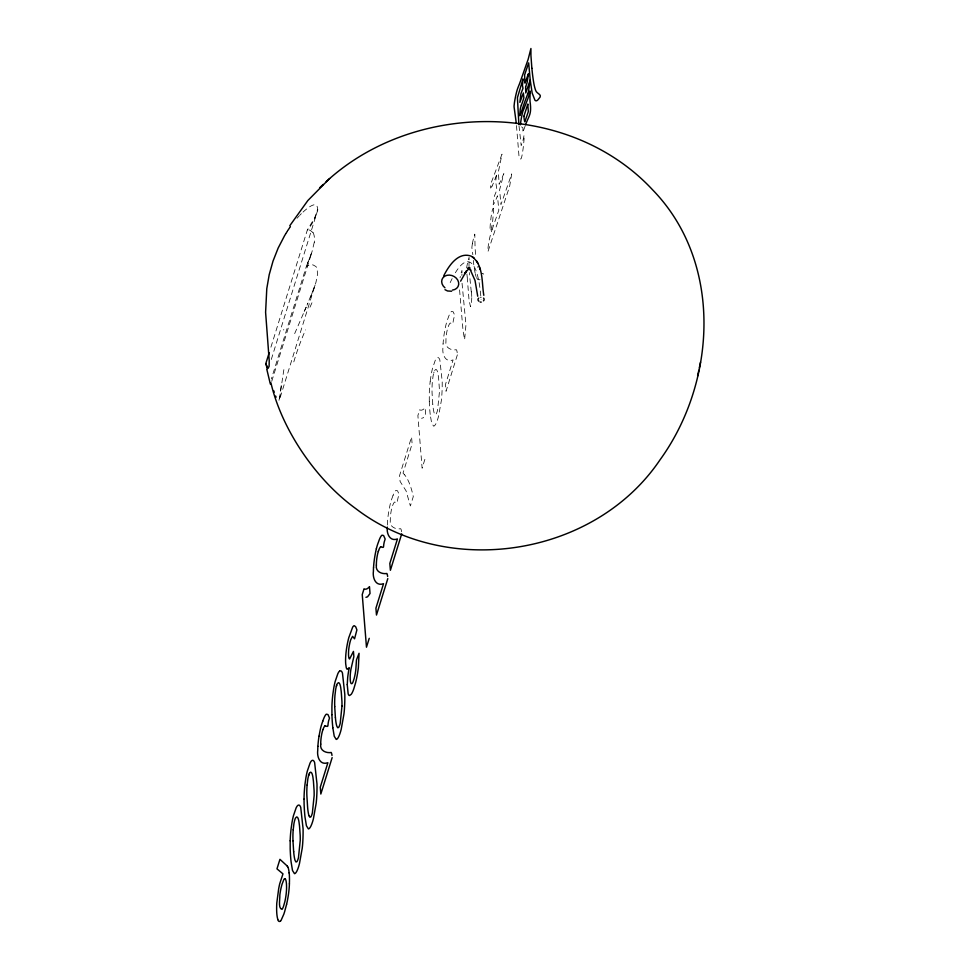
<?xml version="1.0" encoding="UTF-8"?>
<svg xmlns="http://www.w3.org/2000/svg" width="970" height="970" viewBox="0 0 970 970"><rect width="100%" height="100%" fill="white"/><g stroke="black" fill="none" stroke-linecap="round" stroke-linejoin="round"><path stroke-width="0.73" stroke-dasharray="4.85 3.64" d="M471.759 297.669L471.493 303.198A9.166 1.746 -81.6 0 1 471.347 304.495L470.462 306.641L469.031 299.912L467.188 276.826M461.902 275.529L461.95 274.001M462.023 272.631L461.95 270.412L461.126 272.982A41.092 7.808 -81.6 0 0 460.059 277.82M469.153 259.815L469.08 257.377L468.316 259.754A45.335 8.609 -81.6 0 0 467.067 265.344L466.558 268.144M280.585 391.225L284.246 367.145M280.124 395.639L278.814 400.95M281.227 385.442L279.445 399.834L315.965 282.27L317.469 274.619L317.226 269.357A10.561 6.111 -72.5 0 0 315.893 266.507L312.922 264.846L308.642 265.344A33.053 19.558 -81 0 0 308.217 265.477L306.387 266.301L271.358 378.967M430.207 381.234L431.153 374.747A18.454 3.504 -81.6 0 1 432.584 368.127L435.215 360.464A20.079 3.819 -81.6 0 1 436.912 357.954A31.367 5.953 -81.6 0 1 439.446 358.936A31.173 5.917 -81.6 0 1 439.846 359.918L442.187 381.21A45.347 8.609 -81.6 0 1 442.211 382.689A54.114 10.282 -81.6 0 1 441.835 395.275A20.455 3.88 -81.6 0 1 441.338 400.671L438.622 415.924A18.794 3.565 -81.6 0 1 436.949 421.404L436.185 423.175A23.765 4.51 -81.6 0 1 435.409 424.593A22.019 4.183 -81.6 0 1 433.578 426.145L431.626 422.993L430.195 414.493M314.244 242.391L311.952 251.97L307.332 264.107M496.434 175.303L495.731 181.317A4.377 0.837 -81.6 0 0 495.767 182.384L496.931 189.732L495.282 193.927A64.857 12.319 -81.6 0 1 494.821 195.006A6.572 1.249 -81.6 0 0 494.106 197.286L493.184 204.621L494.13 203.458M472.341 243.834L471.917 247.023A3.225 0.618 -81.6 0 0 471.905 247.896L472.839 254.71M270.921 347.175L307.332 230.035C318.257 218.117 325.144 191.151 301.912 213.109M271.721 381.368L311.746 252.612L306.387 266.301L306.665 265.647M424.884 459.319L422.12 468.207L417.888 415.56L419.683 409.789A73.793 14.016 -81.6 0 0 425.127 407.679L425.672 414.505L423.175 417.827L421.586 418.3M457.355 354.85L446.03 391.286L445.485 384.423L453.087 359.931C445 362.925 442.005 353.759 442.963 347.478A18.539 3.516 -81.6 0 1 443.084 343.635M271.285 359.458L317.833 209.714L314.535 217.995L307.332 230.035M525.097 126.185L522.769 132.635L522.988 127.943L520.393 126.027M393.056 495.391L392.341 497.392A21.194 4.025 -81.6 0 0 390.267 503.976A27.257 5.177 -81.6 0 0 388.606 512.463A19.921 3.783 -81.6 0 0 387.466 522.6A18.539 3.516 -81.6 0 0 387.333 525.231M492.069 229.696L498.835 210.15L497.44 195.831A65.669 12.477 -81.6 0 1 494.13 203.482M294.674 333.619L306.108 307.296M310.4 297.499L315.226 284.756L307.053 305.162M304.204 311.528L308.011 303.016M492.081 186.034L490.638 188.083L490.541 185.767A5.202 0.982 -81.6 0 1 490.808 183.839L501.999 154.169L498.362 171.933L499.162 184.251L503.842 173.654L499.611 189.756L500.932 204.646L511.699 173.921L509.699 185.973A11.531 2.195 -81.6 0 1 508.619 189.38L487.971 251.582L487.849 249.933A15.205 2.886 -81.6 0 1 489.074 240.827L489.523 238.705A23.159 4.401 -81.6 0 1 492.069 229.611M434.608 370.552C437.07 366.514 438.173 374.347 438.294 376.02A87.603 16.636 -81.6 0 1 438.646 378.627L439.301 387.891A50.998 9.688 -81.6 0 1 439.349 392.801L437.591 410.031A8.015 1.516 -81.6 0 1 436.779 412.686L436.633 413.038A9.603 1.831 -81.6 0 1 435.894 414.275L435.057 414.457L434.172 412.868M297.014 218.274L299.172 215.898M299.718 215.316L301.367 213.655M482.757 273.54L483.715 274.11M481.496 302.531L479.883 302.288M404.599 474.815L403.023 473.142L412.117 443.884L411.571 437.021L399.604 475.494L400.076 481.411L406.066 490.856L410.383 505.964L413.293 496.591A219.705 41.734 -81.6 0 0 404.599 474.851M313.104 232.679L310.194 230.326A29.136 14.089 -73.3 0 0 307.357 229.914M476.452 277.614L477.774 279.542L479.253 279.833A44.135 8.378 -81.6 0 0 480.029 279.518M476.052 276.583L475.324 273.952M471.274 291.885L469.322 272.594M459.574 289.897L463.078 331.073L464.618 339.67L465.952 324.804L462.011 282.852M519.011 125.797L521.193 145.67L523.012 140.226A107.452 20.406 -81.6 0 0 523.57 138.067C525.388 125.651 523.157 155.503 520.987 158.874A21.837 4.147 -81.6 0 1 519.059 156.934L516.392 124.56M432.765 404.199L432.087 393.323A31.064 5.905 -81.6 0 1 432.293 382.289L433.032 376.263A8.281 1.576 -81.6 0 1 434.596 370.601M429.298 401.41L429.286 393.286A32.798 6.232 -81.6 0 1 430.207 381.246M313.067 232.727A16.842 8.172 -68.1 0 1 314.292 236.656L314.486 239.226A20.685 10.149 -67.4 0 1 314.304 242.367M311.964 302.773A93.714 23.365 -71.3 0 1 309.139 309.018M293.813 361.883A202.403 83.856 -50.9 0 1 305.55 329.861M283.773 329.424A89.446 0.849 -83.4 0 1 283.701 330.018M455.354 272.776A144.966 27.536 -81.6 0 1 481.059 299.5M450.201 282.609A144.966 27.536 -81.6 0 1 452.153 278.584M481.435 301.743A3.068 2.279 -4 0 1 480.138 301.694M480.053 297.378A3.068 2.279 -4 0 1 481.338 297.22M401.544 531.718A17.096 3.249 -81.6 0 0 400.755 528.735C395.954 529.584 389.079 527.025 390.304 520.344A10.973 2.085 -81.6 0 1 390.91 512.5A9.93 1.891 -81.6 0 1 392.219 506.704L392.462 505.964A17.145 3.262 -81.6 0 1 394.56 502.036C399.385 503.078 395.614 504.909 399.058 494.288L397.53 490.796L395.918 490.432A23.462 4.462 -81.6 0 0 393.056 495.379M434.16 412.953A51.119 9.712 -81.6 0 1 432.79 404.15M433.76 373.001A8.766 1.661 -81.6 0 1 434.039 372.056M430.207 414.433A110.277 20.952 -81.6 0 1 429.286 401.459M457.185 352.716A17.096 3.249 -81.6 0 0 456.409 349.733C451.596 350.582 444.733 348.024 445.945 341.331A10.973 2.085 -81.6 0 1 446.552 333.498A9.93 1.891 -81.6 0 1 447.861 327.702L448.116 326.963A17.145 3.262 -81.6 0 1 450.213 323.034C455.027 324.077 451.256 325.908 454.712 315.286L453.172 311.794L451.559 311.431A23.462 4.462 -81.6 0 0 448.698 316.378L447.982 318.39A21.194 4.025 -81.6 0 0 445.921 324.974A27.257 5.177 -81.6 0 0 444.248 333.462A19.921 3.783 -81.6 0 0 443.108 343.598M466.873 273.94A31.561 5.99 -81.6 0 1 467.176 276.862M471.311 291.715A17.775 3.371 -81.6 0 1 471.711 297.754M469.043 266.968A31.961 6.075 -81.6 0 1 469.128 259.875M472.329 243.797A40.546 7.699 -81.6 0 1 474.039 236.365L474.803 234.109L475.07 248.053A153.236 29.112 -81.6 0 0 475.918 256.917M475.167 273.152A123.845 23.522 -81.6 0 1 473.324 260.445M482.745 273.673A67.573 12.84 -81.6 0 1 482.502 273.685M477.725 267.308A72.362 13.75 -81.6 0 1 477.567 266.714M496.434 175.231A99.34 18.866 -81.6 0 1 492.081 186.119M493.548 208.38L493.524 209.617A56.236 10.682 -81.6 0 1 492.372 223.864C487.595 246.913 491.353 205.591 493.548 208.38"/><path stroke-width="1.45" d="M270.909 382.762C281.458 428.4 314.959 479.119 355.941 508.741C448.188 579.417 594.865 556.428 660.024 459.841C716.745 381.537 722.953 262.155 652.628 189.853C569.475 100.444 414.736 100.043 326.126 181.729M341.974 706.051L340.215 723.28A8.015 1.516 -81.6 0 1 339.391 725.948L339.245 726.287A9.603 1.831 -81.6 0 1 338.506 727.524L337.681 727.718L336.796 726.118A51.119 9.712 -81.6 0 1 335.414 717.4M290.175 840.796L290.188 848.92A110.277 20.952 -81.6 0 0 291.097 861.93L292.503 870.502L294.468 873.643A22.019 4.183 -81.6 0 0 296.299 872.103A23.765 4.51 -81.6 0 0 297.075 870.684L297.838 868.902A18.794 3.565 -81.6 0 0 299.5 863.433L302.228 848.18A20.455 3.88 -81.6 0 0 302.737 842.784A54.114 10.282 -81.6 0 0 303.101 830.187A45.347 8.609 -81.6 0 0 303.077 828.719L300.736 807.416A31.173 5.917 -81.6 0 0 300.336 806.446A31.367 5.953 -81.6 0 0 297.802 805.427A20.079 3.819 -81.6 0 0 296.092 807.974L293.473 815.637A18.454 3.504 -81.6 0 0 292.043 822.257L291.097 828.744A32.798 6.232 -81.6 0 0 290.175 840.784M289.412 883.815L289.339 885.537A21.013 3.989 -81.6 0 1 288.272 895.589L288.114 896.547A25.293 4.801 -81.6 0 1 286.599 904.295M293.207 829.762L293.922 823.772A8.281 1.576 -81.6 0 1 294.65 820.499A8.766 1.661 -81.6 0 1 294.928 819.553A8.221 1.564 -81.6 0 1 295.498 818.062C297.96 814.024 299.063 821.857 299.184 823.518A87.603 16.636 -81.6 0 1 299.536 826.137L300.191 835.4A50.998 9.688 -81.6 0 1 300.239 840.299L298.481 857.528A8.015 1.516 -81.6 0 1 297.669 860.196L297.523 860.535A9.603 1.831 -81.6 0 1 296.771 861.772L295.947 861.966L295.062 860.378A51.119 9.712 -81.6 0 1 293.68 851.648M307.114 785.009L307.829 779.019A8.281 1.576 -81.6 0 1 309.406 773.357M520.393 124.79L520.502 123.687A22.977 4.365 -81.6 0 1 521.836 115.624L522.903 111.21A4.898 0.934 -81.6 0 1 523.388 110.228L528.408 97.291A37.806 7.178 -81.6 0 1 528.589 96.515L530.105 90.986L530.141 93.544A26.59 5.044 -81.6 0 0 530.008 101.147C531.875 114.715 529.062 115.139 525.546 124.778M697.612 376.008L698.837 370.176M699.297 368.006L700.534 362.113M286.599 904.295L284.634 911.654A41.358 7.857 -81.6 0 1 283.786 914.273L281.033 920.481A18.345 3.48 -81.6 0 1 280.209 921.294M269.187 352.753L265.719 363.908L268.108 368.321L269.114 366.26L269.211 360.452L265.598 312.328L266.786 288.648L269.211 274.668L273.006 261.136L278.147 248.077L284.574 235.686M332.152 757.606L320.827 794.042L320.282 787.179L327.896 762.699C319.797 765.682 316.802 756.515 317.76 750.234A18.539 3.516 -81.6 0 1 317.893 746.391M369.243 638.321L366.478 647.208L362.246 594.562L364.041 588.79A73.793 14.016 -81.6 0 0 369.485 586.68L370.031 593.519L367.533 596.829L365.945 597.302M387.806 578.605L376.481 615.041L375.923 608.178L383.538 583.685C375.438 586.68 372.456 577.514 373.414 571.233A18.539 3.516 -81.6 0 1 373.535 567.389M401.713 533.852L390.389 570.287L389.831 563.424L397.445 538.944C389.71 541.842 386.387 533.294 387.321 527.098M378.312 551.469L378.555 550.717M322.792 721.146L323.495 719.146A23.462 4.462 -81.6 0 1 326.356 714.162L327.969 714.551L329.509 718.043C326.526 725.766 329.824 727.658 325.011 725.73M322.913 729.719L322.658 730.471A9.93 1.891 -81.6 0 0 321.349 736.254A10.973 2.085 -81.6 0 0 320.73 744.111M527.91 93.435L526.213 97.994A113.272 21.522 -81.6 0 0 524.224 103.426L522.175 109.464A70.507 13.398 -81.6 0 1 520.247 114.787L519.69 115.66L520.235 109.319A7.057 1.346 -81.6 0 1 520.866 106.591L521.387 105.075M525.619 86.803L525.776 92.975L530.202 79.952L528.662 62.88L524.612 74.884L524.806 80.668A104.202 19.8 -81.6 0 0 524.988 83.177L527.074 77.454A82.862 15.738 -81.6 0 0 527.85 75.211L528.505 73.72L527.074 82.692A41.54 7.893 -81.6 0 1 525.619 86.754M309.418 773.308C311.867 769.271 312.983 777.103 313.104 778.777A87.603 16.636 -81.6 0 1 313.443 781.384L314.098 790.647A50.998 9.688 -81.6 0 1 314.147 795.558L312.388 812.787A8.015 1.516 -81.6 0 1 311.576 815.443L311.431 815.794A9.603 1.831 -81.6 0 1 310.691 817.031L309.854 817.213L308.981 815.624M460.629 281.154L466.473 270.945L464.509 273.892L465.37 272.606M443.726 275.832C448.673 265.986 458.204 251.448 471.153 256.141C483.751 264.228 481.52 282.403 483.824 295.329M284.974 235.031L285.762 233.709M286.174 233.055L287.399 231.115M289.8 225.719L307.842 200.547L329.582 178.529M287.811 230.472L289.509 227.95M289.945 227.319L290.382 226.701M465.612 272.231L469.868 267.696L468.207 268.132L469.347 268.472L468.377 268.023L470.802 270.23L469.068 268.278M319.639 187.78L323.265 184.433M380.664 546.728C385.466 548.426 382.107 547.322 385.151 539.029L383.611 535.549L381.998 535.173A23.462 4.462 -81.6 0 0 379.137 540.132L378.433 542.145A21.194 4.025 -81.6 0 0 376.36 548.729M451.632 291.218L447.522 290.976L444.987 289.678M472.22 256.626L474.16 258.032M285.325 878.99L284.804 878.662A11.191 2.122 -81.6 0 0 283.883 879.487L282.076 884.131A16.49 3.128 -81.6 0 0 280.245 892.17A9.639 1.831 -81.6 0 0 279.833 895.177C280.063 898.972 277.941 908.514 282.003 909.363A12.78 2.425 -81.6 0 0 283.483 906.441L284.804 901.857A13.24 2.51 -81.6 0 0 286.077 894.716A15.241 2.898 -81.6 0 0 286.574 887.683L286.538 885.355A21.631 4.11 -81.6 0 0 285.325 878.941M287.12 865.943L279.942 859.323L276.971 868.853L282.973 873.885L279.748 883.658A19.109 3.625 -81.6 0 0 278.657 888.884L276.777 903.118A32.204 6.123 -81.6 0 0 277.881 919.463M470.171 269.514L475.033 280.488L477.713 296.226M477.883 263.209L476.609 260.942M273.77 390.789L274.219 392.135M480.077 269.357L479.228 266.556M269.963 382.459L266.883 369.631M332.819 727.742L334.238 736.242L336.202 739.395A22.019 4.183 -81.6 0 0 338.033 737.855A23.765 4.51 -81.6 0 0 338.809 736.436L339.561 734.654A18.794 3.565 -81.6 0 0 341.234 729.185L343.962 713.932A20.455 3.88 -81.6 0 0 344.459 708.536A54.114 10.282 -81.6 0 0 344.835 695.939A45.347 8.609 -81.6 0 0 344.811 694.471L342.471 673.168A31.173 5.917 -81.6 0 0 342.07 672.186A31.367 5.953 -81.6 0 0 339.536 671.179M531.863 68.3L530.929 55.387A51.398 9.761 -81.6 0 1 530.929 54.478L530.929 48.5L528.153 59.328L520.259 81.735A129.131 24.529 -81.6 0 1 519.568 83.614L518.222 87.009A16.781 3.189 -81.6 0 0 516.21 93.569A23.619 4.486 -81.6 0 0 514.452 102.505L514.088 105.863A3.892 0.74 -81.6 0 0 514.112 107.124L516.319 123.457M518.901 124.475L517.41 97.752L523.036 78.885L522.442 85.772A43.565 8.281 -81.6 0 1 522.988 88.331L521.12 93.181A3.831 0.727 -81.6 0 0 520.878 93.957L519.871 102.371L523.388 92.975L523.885 97.764A52.707 10.015 -81.6 0 1 521.387 105.136M335.39 717.461L334.711 706.572M293.655 851.708L292.976 840.832M376.384 565.086C375.172 571.779 382.047 574.337 386.848 573.488A17.096 3.249 -81.6 0 1 387.636 576.471M320.743 744.087C319.53 750.78 326.393 753.338 331.207 752.49A17.096 3.249 -81.6 0 1 331.983 755.472M331.922 714.66L331.91 706.548A32.798 6.232 -81.6 0 1 332.831 694.496L333.777 687.997A18.454 3.504 -81.6 0 1 335.208 681.376L337.827 673.713A20.079 3.819 -81.6 0 1 339.536 671.216M267.114 368.867A29.136 2.546 78.9 0 1 266.095 363.871M276.098 397.203A10.561 1.322 72.6 0 1 275.638 396.051M270.436 384.156A20.685 0.618 77.9 0 1 270.157 383.38M444.951 287.811A8.778 7.239 24.7 0 1 444.757 276.171A8.778 7.239 24.7 0 1 457.779 280.148A8.778 7.239 24.7 0 1 452.444 290.091M483.557 298.093A3.068 2.279 -4 0 1 483.472 300.821M478.998 301.258A3.068 2.279 -4 0 1 478.646 298.166M288.017 867.253A34.302 6.511 -81.6 0 1 289.133 873.024M289.193 872.83A35.975 6.838 -81.6 0 1 289.387 883.852M287.12 865.955A83.59 15.872 -81.6 0 1 287.993 867.374M280.221 921.197A27.936 5.311 -81.6 0 1 277.808 919.79M293.001 840.772A31.064 5.905 -81.6 0 1 293.183 829.799M308.957 815.709A51.119 9.712 -81.6 0 1 307.587 806.907L306.896 796.079A31.064 5.905 -81.6 0 1 307.09 785.045M308.557 775.757A8.766 1.661 -81.6 0 1 308.836 774.812M322.913 729.646A17.145 3.262 -81.6 0 1 325.011 725.79M322.792 721.219A21.194 4.025 -81.6 0 0 320.718 727.73A27.257 5.177 -81.6 0 0 319.057 736.218M317.905 746.354A19.921 3.783 -81.6 0 1 319.021 736.194M341.974 706.051A50.998 9.688 -81.6 0 0 341.925 701.152L341.258 691.877A87.603 16.636 -81.6 0 0 340.919 689.27C340.797 687.597 339.694 679.764 337.233 683.802A8.281 1.576 -81.6 0 0 335.656 689.512L334.941 695.514A31.064 5.905 -81.6 0 0 334.735 706.524M336.384 686.251A8.766 1.661 -81.6 0 1 336.663 685.305M332.831 727.682A110.277 20.952 -81.6 0 1 331.91 714.72M376.384 565.11A10.973 2.085 -81.6 0 1 376.99 557.253A9.93 1.891 -81.6 0 1 378.3 551.457M378.555 550.645A17.145 3.262 -81.6 0 1 380.652 546.789M376.36 548.753A27.257 5.177 -81.6 0 0 374.699 557.216A19.921 3.783 -81.6 0 0 373.559 567.353M527.91 93.435A47.688 9.057 -81.6 0 0 528.42 91.992L530.202 79.952L532.142 92.975L534.931 100.189A36.63 6.96 -81.6 0 0 538.714 98.831C543.442 94.272 536.531 94.09 535.598 90.271A96.83 18.394 -81.6 0 1 533.403 80.74A194.109 36.872 -81.6 0 1 531.875 68.264M304.034 799.147L304.107 804.166A110.277 20.952 -81.6 0 0 305.017 817.189L306.423 825.749L308.375 828.889A22.019 4.183 -81.6 0 0 310.206 827.349A23.765 4.51 -81.6 0 0 310.982 825.931L311.746 824.148A18.794 3.565 -81.6 0 0 313.419 818.692L316.147 803.427A20.455 3.88 -81.6 0 0 316.644 798.031A54.114 10.282 -81.6 0 0 317.008 785.433A45.347 8.609 -81.6 0 0 316.984 783.966L314.644 762.675A31.173 5.917 -81.6 0 0 314.244 761.692A31.367 5.953 -81.6 0 0 311.709 760.674A20.079 3.819 -81.6 0 0 310.012 763.22L307.381 770.883A18.454 3.504 -81.6 0 0 305.95 777.503L305.017 783.99A32.798 6.232 -81.6 0 0 304.095 796.043L304.034 799.147M347.248 684.638L348.145 693.768A21.728 4.122 -81.6 0 0 349.527 695.538L351.201 694.338A24.286 4.62 -81.6 0 0 353.759 688.967L355.553 682.928A25.172 4.777 -81.6 0 0 357.93 670.888A20.224 3.844 -81.6 0 0 358.354 667.639L359.058 653.283L356.475 659.891L355.82 669.736A13.422 2.546 -81.6 0 1 354.159 678.491L353.092 681.777A10.027 1.904 -81.6 0 1 352.098 683.523L351.443 683.717A14.489 2.752 -81.6 0 1 350.279 680.285A17.133 3.249 -81.6 0 1 350.206 678.806L350.206 676.138A11.155 2.122 -81.6 0 1 350.776 670.294A11.009 2.085 -81.6 0 1 350.995 668.985L353.868 656.593L353.444 651.404L349.637 658.957A11.143 2.122 -81.6 0 1 348.836 657.684L348.618 656.156A15.932 3.031 -81.6 0 1 348.521 654.629L348.557 651.816A9.482 1.807 -81.6 0 1 348.897 648.142L349.2 646.19A12.695 2.413 -81.6 0 1 349.564 644.213A11.3 2.146 -81.6 0 1 350.703 639.812L352.583 636.332L354.547 638.806L356.899 629.894L355.675 626.741L354.28 625.698A19.485 3.698 -81.6 0 0 352.656 627.154L348.812 637.605A22.686 4.304 -81.6 0 0 347.26 644.407A23.025 4.377 -81.6 0 0 346.945 646.178L346.52 648.784A18.333 3.48 -81.6 0 0 345.635 657.696A20.722 3.941 -81.6 0 0 345.696 663.783L346.229 667.433A17.036 3.237 -81.6 0 0 347.236 669.276L349.285 667.724A18.006 3.419 -81.6 0 0 347.684 677.642L347.248 684.638M523.873 116.327L524.236 119.371A95.994 18.236 -81.6 0 0 524.455 120.51L524.721 121.796L525.012 121.044A128.986 24.505 -81.6 0 0 526.771 116.23L528.323 111.562L527.971 106.579A76.254 14.489 -81.6 0 1 527.85 103.996L523.873 116.327M469.286 268.302L468.207 268.132L469.286 268.302"/></g></svg>
